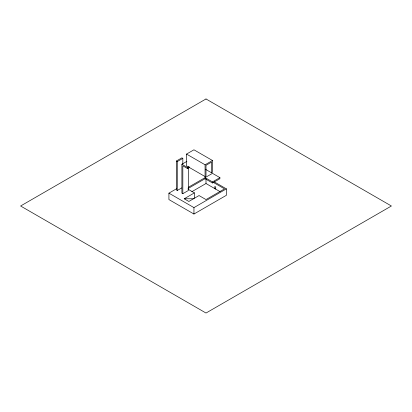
<?xml version="1.0" encoding="UTF-8"?>
<svg xmlns="http://www.w3.org/2000/svg" width="412" height="412" viewBox="0 0 412 412"><rect width="100%" height="100%" fill="white"/><g stroke="black" fill="none" stroke-linecap="round" stroke-linejoin="round"><path stroke-width="0.62" d="M211.562 172.819L211.562 162.112L206 165.325L206 176.027L205.073 176.563L186.533 165.861L186.533 154.083L193.949 149.803L212.489 160.505L212.489 172.283L211.562 172.819L205.562 169.353M181.713 187.908L177.263 190.478L176.336 189.942L176.336 161.041L181.898 157.832L182.825 158.368L182.825 164.146M176.336 161.041L177.263 161.576L182.825 158.368M188.387 167.71L188.387 190.478L182.825 193.692L181.898 193.156L181.898 164.254L186.904 161.365M181.898 164.254L187.46 167.463L189.129 166.5M182.825 193.692L182.825 165.861L187.46 168.534L189.685 167.251M186.533 154.083L205.073 164.79L212.489 160.505M214.266 181.872L226.394 188.871L226.394 195.298L193.949 214.029L168.92 199.578L168.92 193.156L176.49 188.784M188.202 187.372L212.489 173.354L219.905 177.634L219.905 178.705L212.489 182.985L205.073 178.705L205.073 177.634L212.489 181.913L219.905 177.634M188.006 188.557L205.454 178.484M191.822 191.709L206 183.52L220.137 191.683M213.086 182.264L224.54 188.871L206 199.578L199.048 195.561L188.851 201.453L184.215 198.775L194.412 192.888L194.412 198.239M168.92 193.156L193.949 207.607L226.394 188.871M184.215 198.775L193.486 198.775M187.996 189.18L194.412 192.888M215.733 189.139L215.733 187.002L214.807 186.466L214.807 188.608M212.489 181.913L212.489 182.985M206 178.762L206 183.52M205.073 164.79L205.073 176.563M193.949 207.607L193.949 214.029M187.46 167.463L187.46 168.534M177.263 161.576L177.263 190.478M206 98.962L20.6 206L206 313.038L391.4 206L206 98.962"/></g></svg>
